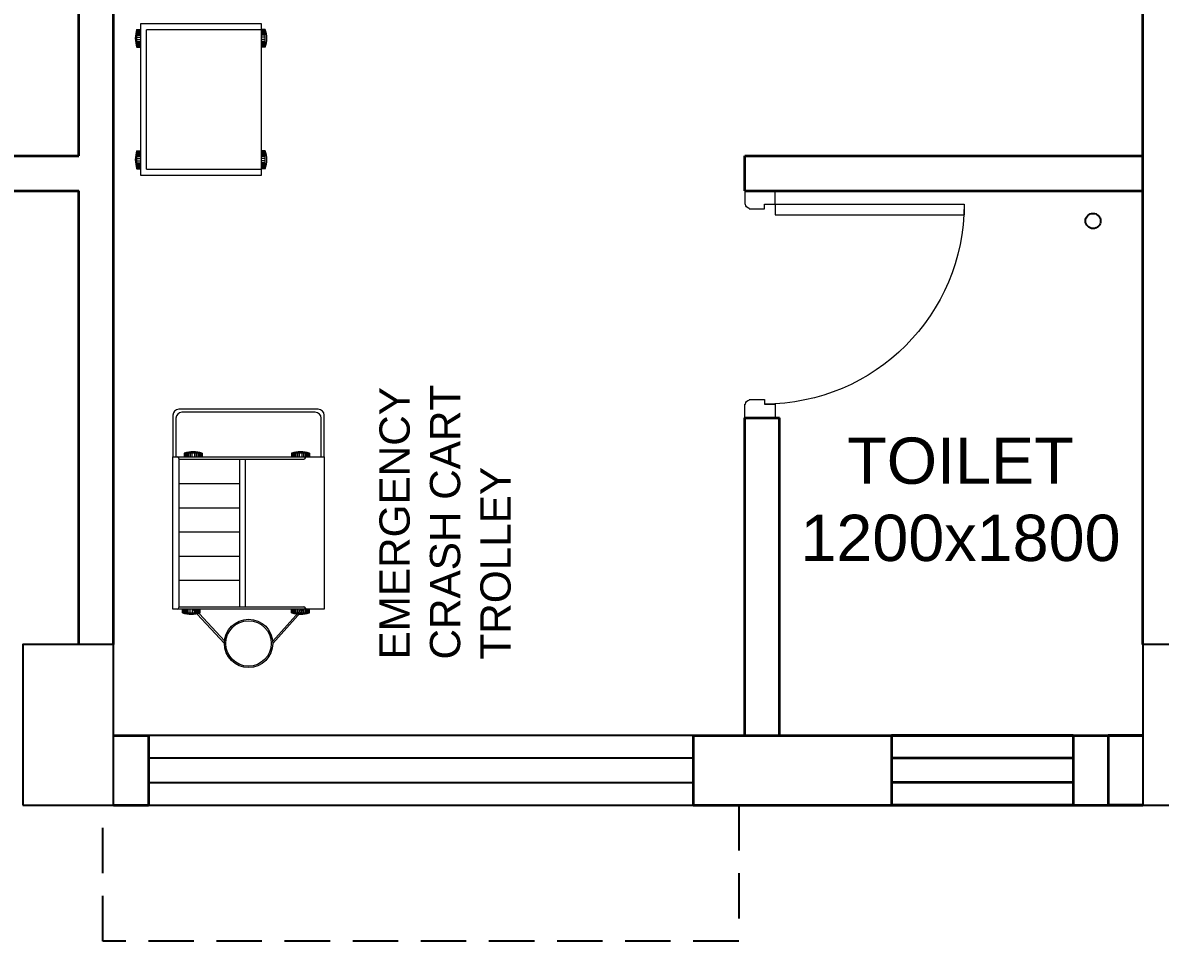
# Model space of a CAD drawing. Header units: millimetres. Extents: x 1448174 to 1599581, y -224422 to -106989.
# Drawn here: x 1473102 to 1476860, y -138523 to -135488 of the extents above; entities that cross this region are included whole.
import ezdxf

# ---------------------------------------------------------------- set-up
doc = ezdxf.new("R2010")
doc.units = ezdxf.units.MM
doc.header["$LTSCALE"] = 600
doc.header["$MEASUREMENT"] = 0
doc.linetypes.add('HIDDEN', pattern=[0.375, 0.25, -0.125])
for name, color, linetype in [('col', 5, 'Continuous'), ('fun-text', 250, 'Continuous'), ('Lines', 7, 'Continuous'), ('MEP_HVAC_DRAIN_PIPE', 7, 'Continuous'), ('TEXT', 253, 'Continuous'), ('wall', 1, 'Continuous'), ('Window', 4, 'Continuous')]:
    doc.layers.add(name, color=color, linetype=linetype)
for name, color, linetype, lineweight in [('DOOR', 144, 'Continuous', 13), ('furniture', 30, 'Continuous', 9), ('P-Wall', 1, 'Continuous', 35)]:
    doc.layers.add(name, color=color, linetype=linetype, lineweight=lineweight)
doc.styles.add('ARIAL', font='arial.ttf')

# ---------------------------------------------------------------- blocks, each defined once
blk = doc.blocks.new('750')
at = {"layer": 'DOOR', "color": 8}
for p, q in [((-50, 705), (-47.5, 705)), ((-35, 690), (-35, 692.5)), ((50, 45), (50, 80)), ((50, 80), (675, 80)), ((675, 45), (675, 80)), ((-50, 45), (-47.5, 45)), ((-35, 60), (-35, 57.5)), ((50, 45), (675, 45))]:
    blk.add_line(p, q, dxfattribs=at)
for points in [[(15, 690), (15, 705), (50, 705), (50, 750), (-50, 750), (-50, 705)], [(-35, 690), (15, 690)], [(15, 60), (15, 45), (50, 45), (50, 0), (-50, 0), (-50, 45)], [(-35, 60), (15, 60)]]:
    blk.add_lwpolyline(points, dxfattribs=at)
for centre, radius, start, end in [((-35, 705), 12.5, 180, 270), ((15, 45), 660, 0, 90), ((-35, 45), 12.5, 90, 180)]:
    blk.add_arc(centre, radius, start, end, dxfattribs=at)
blk = doc.blocks.new('W1800')
at = {"layer": 'wall', "color": 7}
for p, q in [((0, -57.5), (0, 172.5)), ((1800, 172.5), (1800, -57.5))]:
    blk.add_line(p, q, dxfattribs=at)
at = {"layer": 'Window'}
for p, q in [((0, 172.5), (1800, 172.5)), ((0, 97.5), (1800, 97.5)), ((1800, 17.5), (0, 17.5)), ((1800, -57.5), (0, -57.5))]:
    blk.add_line(p, q, dxfattribs=at)

msp = doc.modelspace()

# ---------------------------------------------------------------- linework, layer by layer
at = {"layer": 'col'}
for points in [[(1473102.098, -138073.2516), (1473402.098, -138073.2516), (1473402.098, -137543.2516), (1473102.098, -137543.2516)], [(1476802.098, -138073.2516), (1477102.098, -138073.2516), (1477102.098, -137543.2516), (1476802.098, -137543.2516)]]:
    msp.add_lwpolyline(points, close=True, dxfattribs=at)
at = {"layer": 'furniture', "ltscale": 0.75}
for p, q in [((1473491.0632, -135491.591), (1473491.0629, -135991.591)), ((1473891.0632, -135491.5912), (1473491.0632, -135491.591)), ((1473891.0629, -135991.5912), (1473891.0632, -135491.5912)), ((1473478.8942, -135510.4234), (1473491.0632, -135510.4234)), ((1473478.8942, -135510.4234), (1473491.0632, -135510.4234)), ((1473478.8942, -135569.5116), (1473478.8942, -135510.4234)), ((1473478.8942, -135511.3258), (1473491.0632, -135511.3259)), ((1473478.8942, -135512.4431), (1473491.0632, -135512.4431)), ((1473478.8942, -135513.6721), (1473491.0632, -135513.6721)), ((1473478.8942, -135515.4039), (1473491.0632, -135515.4039)), ((1473478.8942, -135517.6943), (1473491.0632, -135517.6943)), ((1473478.8942, -135520.6742), (1473491.0632, -135520.6742)), ((1473478.8942, -135524.8316), (1473491.0632, -135524.8316)), ((1473478.8942, -135529.7541), (1473491.0632, -135529.7541)), ((1473510.759, -135971.8949), (1473510.7592, -135511.2871)), ((1473891.0632, -135511.2872), (1473510.7592, -135511.2871)), ((1473903.2321, -135510.4236), (1473891.0632, -135510.4236)), ((1473903.2321, -135511.326), (1473891.0632, -135511.326)), ((1473903.2321, -135512.4433), (1473891.0632, -135512.4433)), ((1473903.2321, -135513.6723), (1473891.0632, -135513.6723)), ((1473903.2321, -135515.4041), (1473891.0632, -135515.4041)), ((1473903.2321, -135517.6945), (1473891.0632, -135517.6945)), ((1473903.2321, -135520.6744), (1473891.0632, -135520.6744)), ((1473903.2321, -135524.8317), (1473891.0632, -135524.8317)), ((1473903.2321, -135529.7543), (1473891.0632, -135529.7542)), ((1473903.2321, -135569.5118), (1473903.2321, -135510.4236)), ((1473478.8942, -135535.9623), (1473491.0632, -135535.9623)), ((1473478.8942, -135543.9727), (1473491.0632, -135543.9727)), ((1473478.8942, -135550.1809), (1473491.0632, -135550.1809)), ((1473478.8942, -135555.1034), (1473491.0631, -135555.1034)), ((1473478.8942, -135559.2607), (1473491.0631, -135559.2607)), ((1473478.8942, -135562.2406), (1473491.0631, -135562.2406)), ((1473478.8942, -135564.5311), (1473491.0631, -135564.5311)), ((1473478.8942, -135566.2628), (1473491.0631, -135566.2628)), ((1473478.8942, -135567.4918), (1473491.0631, -135567.4919)), ((1473478.8942, -135568.6091), (1473491.0631, -135568.6091)), ((1473478.8942, -135569.5116), (1473491.0631, -135569.5116)), ((1473903.2321, -135555.1036), (1473891.0631, -135555.1036)), ((1473903.2321, -135559.2609), (1473891.0631, -135559.2609)), ((1473903.2321, -135562.2408), (1473891.0631, -135562.2408)), ((1473903.2321, -135564.5312), (1473891.0631, -135564.5312)), ((1473903.2321, -135566.263), (1473891.0631, -135566.263)), ((1473903.2321, -135567.492), (1473891.0631, -135567.492)), ((1473903.2321, -135568.6093), (1473891.0631, -135568.6093)), ((1473903.2321, -135569.5118), (1473891.0631, -135569.5117)), ((1473903.2321, -135535.9625), (1473891.0632, -135535.9625)), ((1473903.2321, -135543.9729), (1473891.0632, -135543.9728)), ((1473903.2321, -135550.1811), (1473891.0632, -135550.1811)), ((1473478.894, -135911.4379), (1473491.063, -135911.4379)), ((1473478.894, -135970.5261), (1473478.894, -135911.4379)), ((1473478.894, -135912.3404), (1473491.063, -135912.3404)), ((1473478.894, -135913.4576), (1473491.063, -135913.4576)), ((1473478.894, -135914.6867), (1473491.063, -135914.6867)), ((1473478.894, -135916.4184), (1473491.063, -135916.4184)), ((1473478.894, -135918.7089), (1473491.063, -135918.7089)), ((1473478.894, -135921.6888), (1473491.063, -135921.6888)), ((1473478.894, -135925.8461), (1473491.063, -135925.8461)), ((1473478.894, -135930.7686), (1473491.063, -135930.7686)), ((1473478.894, -135936.9768), (1473491.063, -135936.9768)), ((1473478.894, -135944.9872), (1473491.063, -135944.9872)), ((1473903.232, -135911.4381), (1473891.063, -135911.4381)), ((1473903.232, -135912.3406), (1473891.063, -135912.3406)), ((1473903.232, -135913.4578), (1473891.063, -135913.4578)), ((1473903.232, -135914.6868), (1473891.063, -135914.6868)), ((1473903.232, -135916.4186), (1473891.063, -135916.4186)), ((1473903.232, -135918.709), (1473891.063, -135918.709)), ((1473903.232, -135921.689), (1473891.063, -135921.6889)), ((1473903.232, -135925.8463), (1473891.063, -135925.8463)), ((1473903.232, -135930.7688), (1473891.063, -135930.7688)), ((1473903.2319, -135936.977), (1473891.063, -135936.977)), ((1473903.2319, -135944.9874), (1473891.063, -135944.9874)), ((1473903.2319, -135970.5263), (1473903.232, -135911.4381)), ((1473478.894, -135951.1954), (1473491.063, -135951.1954)), ((1473478.894, -135956.1179), (1473491.063, -135956.1179)), ((1473478.894, -135960.2752), (1473491.063, -135960.2753)), ((1473478.894, -135963.2551), (1473491.063, -135963.2552)), ((1473478.894, -135965.5456), (1473491.063, -135965.5456)), ((1473478.894, -135967.2774), (1473491.063, -135967.2774)), ((1473478.894, -135968.5064), (1473491.063, -135968.5064)), ((1473478.894, -135969.6236), (1473491.063, -135969.6236)), ((1473478.894, -135970.5261), (1473491.063, -135970.5261)), ((1473510.759, -135971.8949), (1473891.063, -135971.8951)), ((1473903.2319, -135951.1956), (1473891.063, -135951.1956)), ((1473903.2319, -135956.1181), (1473891.063, -135956.1181)), ((1473903.2319, -135960.2754), (1473891.063, -135960.2754)), ((1473903.2319, -135963.2553), (1473891.063, -135963.2553)), ((1473903.2319, -135965.5458), (1473891.063, -135965.5458)), ((1473903.2319, -135967.2775), (1473891.063, -135967.2775)), ((1473903.2319, -135968.5066), (1473891.063, -135968.5066)), ((1473903.2319, -135969.6238), (1473891.063, -135969.6238)), ((1473903.2319, -135970.5263), (1473891.063, -135970.5263)), ((1473491.0629, -135991.591), (1473891.0629, -135991.5912)), ((1473694.6777, -136910.7529), (1473635.5895, -136910.7529)), ((1473635.5895, -136910.7529), (1473635.5895, -136922.9219)), ((1473636.492, -136910.7529), (1473636.492, -136922.9219)), ((1473637.6092, -136910.7529), (1473637.6092, -136922.9219)), ((1473638.8383, -136910.7529), (1473638.8382, -136922.9219)), ((1473640.57, -136910.7529), (1473640.57, -136922.9219)), ((1473642.8605, -136910.7529), (1473642.8605, -136922.9219)), ((1473645.8404, -136910.7529), (1473645.8404, -136922.9219)), ((1473649.9977, -136910.7529), (1473649.9977, -136922.9219)), ((1473654.9202, -136910.7529), (1473654.9202, -136922.9219)), ((1473661.1284, -136910.7529), (1473661.1284, -136922.9219)), ((1473669.1388, -136910.7529), (1473669.1388, -136922.9219)), ((1473675.347, -136910.7529), (1473675.347, -136922.9219)), ((1473680.2695, -136910.7529), (1473680.2695, -136922.9219)), ((1473684.4269, -136910.7529), (1473684.4268, -136922.9219)), ((1473687.4068, -136910.7529), (1473687.4067, -136922.9219)), ((1473689.6972, -136910.7529), (1473689.6972, -136922.9219)), ((1473691.429, -136910.7529), (1473691.429, -136922.9219)), ((1473692.658, -136910.7529), (1473692.658, -136922.9219)), ((1473693.7752, -136910.7529), (1473693.7752, -136922.9219)), ((1473694.6777, -136910.7529), (1473694.6777, -136922.9219)), ((1473990.0854, -136910.7529), (1473990.0853, -136922.9219)), ((1474049.1735, -136910.7529), (1473990.0854, -136910.7529)), ((1473990.9878, -136910.7529), (1473990.9878, -136922.9219)), ((1473992.1051, -136910.7529), (1473992.1051, -136922.9219)), ((1473993.3341, -136910.7529), (1473993.3341, -136922.9219)), ((1473995.0659, -136910.7529), (1473995.0659, -136922.9219)), ((1473997.3563, -136910.7529), (1473997.3563, -136922.9219)), ((1474000.3362, -136910.7529), (1474000.3362, -136922.9219)), ((1474004.4935, -136910.7529), (1474004.4935, -136922.9219)), ((1474009.416, -136910.7529), (1474009.416, -136922.9219)), ((1474015.6243, -136910.7529), (1474015.6242, -136922.9219)), ((1474023.6346, -136910.7529), (1474023.6346, -136922.9219)), ((1474029.8429, -136910.7529), (1474029.8428, -136922.9219)), ((1474034.7654, -136910.7529), (1474034.7654, -136922.9219)), ((1474038.9227, -136910.7529), (1474038.9227, -136922.9219)), ((1474041.9026, -136910.7529), (1474041.9026, -136922.9219)), ((1474044.193, -136910.7529), (1474044.193, -136922.9219)), ((1474045.9248, -136910.7529), (1474045.9248, -136922.9219)), ((1474047.1538, -136910.7529), (1474047.1538, -136922.9219)), ((1474048.2711, -136910.7529), (1474048.2711, -136922.9219)), ((1474049.1735, -136910.7529), (1474049.1735, -136922.9219)), ((1473629.5973, -137438.0908), (1473629.5973, -137425.9219)), ((1473629.5973, -137438.0908), (1473688.6855, -137438.0909)), ((1473630.4998, -137438.0908), (1473630.4998, -137425.9219)), ((1473631.617, -137438.0908), (1473631.617, -137425.9219)), ((1473632.846, -137438.0908), (1473632.846, -137425.9219)), ((1473634.5778, -137438.0908), (1473634.5778, -137425.9219)), ((1473636.8682, -137438.0908), (1473636.8683, -137425.9219)), ((1473639.8482, -137438.0908), (1473639.8482, -137425.9219)), ((1473644.0055, -137438.0908), (1473644.0055, -137425.9219)), ((1473648.928, -137438.0908), (1473648.928, -137425.9219)), ((1473655.1362, -137438.0908), (1473655.1362, -137425.9219)), ((1473663.1466, -137438.0908), (1473663.1466, -137425.9219)), ((1473669.3548, -137438.0908), (1473669.3548, -137425.9219)), ((1473674.2773, -137438.0908), (1473674.2773, -137425.9219)), ((1473678.4346, -137438.0908), (1473678.4346, -137425.9219)), ((1473681.4145, -137438.0908), (1473681.4145, -137425.9219)), ((1473683.705, -137438.0909), (1473683.705, -137425.9219)), ((1473685.4367, -137438.0909), (1473685.4368, -137425.9219)), ((1473686.6658, -137438.0909), (1473686.6658, -137425.9219)), ((1473687.783, -137438.0909), (1473687.783, -137425.9219)), ((1473688.6855, -137438.0909), (1473688.6855, -137425.9219)), ((1473990.085, -137438.0908), (1473990.085, -137425.9219)), ((1473990.085, -137438.0908), (1474049.1732, -137438.0909)), ((1473990.9875, -137438.0908), (1473990.9875, -137425.9219)), ((1473992.1047, -137438.0908), (1473992.1047, -137425.9219)), ((1473993.3337, -137438.0908), (1473993.3338, -137425.9219)), ((1473995.0655, -137438.0908), (1473995.0655, -137425.9219)), ((1473997.356, -137438.0908), (1473997.356, -137425.9219)), ((1474000.3359, -137438.0908), (1474000.3359, -137425.9219)), ((1474004.4932, -137438.0908), (1474004.4932, -137425.9219)), ((1474009.4157, -137438.0908), (1474009.4157, -137425.9219)), ((1474015.6239, -137438.0908), (1474015.6239, -137425.9219)), ((1474023.6343, -137438.0908), (1474023.6343, -137425.9219)), ((1474029.8425, -137438.0908), (1474029.8425, -137425.9219)), ((1474034.765, -137438.0908), (1474034.765, -137425.9219)), ((1474038.9223, -137438.0908), (1474038.9223, -137425.9219)), ((1474041.9022, -137438.0908), (1474041.9023, -137425.9219)), ((1474044.1927, -137438.0909), (1474044.1927, -137425.9219)), ((1474045.9244, -137438.0909), (1474045.9245, -137425.9219)), ((1474047.1535, -137438.0909), (1474047.1535, -137425.9219)), ((1474048.2707, -137438.0909), (1474048.2707, -137425.9219)), ((1474049.1732, -137438.0909), (1474049.1732, -137425.9219))]:
    msp.add_line(p, q, dxfattribs=at)
at = {"layer": 'furniture'}
for p, q in [((1474078.0046, -136765.4114), (1473618.0046, -136765.4114)), ((1473598.0046, -136785.4114), (1473598.0046, -136922.9219)), ((1473608.0046, -136795.4114), (1473608.0046, -136922.9219)), ((1474068.0046, -136775.4114), (1473628.0046, -136775.4114)), ((1474088.0046, -136922.9219), (1474088.0046, -136795.4114)), ((1474098.0046, -136922.9219), (1474098.0046, -136785.4114)), ((1473598.0046, -137162.6885), (1473598.0046, -136922.9219)), ((1473598.0046, -136922.9219), (1474098.0046, -136922.9219)), ((1473598.0046, -136922.9219), (1473648.0046, -136922.9219)), ((1473598.0046, -136922.9219), (1473613.0046, -136922.9219)), ((1474035.7635, -136925.6828), (1474035.7635, -136922.9219)), ((1474098.0046, -136922.9219), (1474098.0046, -137162.6885)), ((1473618.0046, -136927.9219), (1473618.0046, -137162.6885)), ((1473618.0046, -136930.6828), (1474030.7635, -136930.6828)), ((1473618.0046, -136930.6828), (1473818.0046, -136930.6828)), ((1473818.0046, -136930.6828), (1473818.0046, -137418.161)), ((1473838.0046, -137418.161), (1473838.0046, -136930.6828)), ((1473618.0046, -137010.6828), (1473818.0046, -137010.6828)), ((1473818.0046, -137019.5847), (1473818.0046, -137069.5847)), ((1473818.0046, -137069.5847), (1473818.0046, -137119.5847)), ((1473618.0046, -137090.6828), (1473818.0046, -137090.6828)), ((1473818.0046, -137119.5847), (1473818.0046, -137162.6885)), ((1473598.0046, -137425.9219), (1473598.0046, -137162.6885)), ((1473618.0046, -137162.6885), (1473618.0046, -137420.9219)), ((1473618.0046, -137170.6828), (1473818.0046, -137170.6828)), ((1473818.0046, -137162.6885), (1473818.0046, -137169.5847)), ((1473818.0046, -137169.5847), (1473818.0046, -137219.5847)), ((1474098.0046, -137162.6885), (1474098.0046, -137425.9219)), ((1473818.0046, -137219.5847), (1473818.0046, -137269.5847)), ((1473618.0046, -137250.6828), (1473818.0046, -137250.6828)), ((1473818.0046, -137269.5847), (1473818.0046, -137319.5847)), ((1473618.0046, -137330.6828), (1473818.0046, -137330.6828)), ((1474098.0046, -137425.9219), (1473598.0046, -137425.9219)), ((1473613.0046, -137425.9219), (1473598.0046, -137425.9219)), ((1473618.0046, -137418.161), (1474030.7635, -137418.161)), ((1473768.0046, -137539.2729), (1473663.1466, -137425.9219)), ((1473768.4897, -137530.4763), (1473671.7692, -137425.9219)), ((1473818.0046, -137418.161), (1473838.0046, -137418.161)), ((1473927.6865, -137532.1455), (1474023.121, -137425.9219)), ((1473928.0046, -137539.2729), (1474029.8425, -137425.9219)), ((1474035.7635, -137423.161), (1474035.7635, -137425.9219))]:
    msp.add_line(p, q, dxfattribs=at)
for radius in [80, 75]:
    msp.add_circle((1473848.0046, -137539.2729), radius, dxfattribs=at)
at = {"layer": 'furniture', "ltscale": 0.75}
for centre, start, end in [((1473565.0644, -135539.9675), 161.0753293, 198.9246182), ((1473817.0619, -135539.9676), 341.0753293, 18.9246182), ((1473565.0642, -135940.982), 161.0753293, 198.9246182), ((1473817.0617, -135940.9822), 341.0753293, 18.9246182), ((1473665.1336, -136996.9231), 71.0753293, 108.9246182), ((1474019.6294, -136996.9231), 71.0753293, 108.9246182), ((1473659.1414, -137351.9206), 251.0753293, 288.9246182), ((1474019.6291, -137351.9206), 251.0753293, 288.9246182)]:
    msp.add_arc(centre, 91.0942, start, end, dxfattribs=at)
at = {"layer": 'furniture'}
for centre, radius, start, end in [((1473618.0046, -136785.4114), 20, 90, 180), ((1474078.0046, -136785.4114), 20, 0, 90), ((1473628.0046, -136795.4114), 20, 90, 180), ((1474068.0046, -136795.4114), 20, 0, 90), ((1473613.0046, -136927.9219), 5, 0, 90), ((1474030.7635, -136925.6828), 5, 270, 0), ((1473613.0046, -137420.9219), 5, 270, 0), ((1474030.7635, -137423.161), 5, 0, 90)]:
    msp.add_arc(centre, radius, start, end, dxfattribs=at)
at = {"layer": 'Lines', "linetype": 'HIDDEN'}
msp.add_lwpolyline([(1475467.098, -138073.2516), (1475467.098, -138523.2516), (1473367.098, -138523.2516), (1473367.098, -138073.2516)], dxfattribs=at)
at = {"layer": 'MEP_HVAC_DRAIN_PIPE', "linetype": 'ByBlock'}
msp.add_circle((1476637.7017, -136143.2516), 25, dxfattribs=at)
at = {"layer": 'P-Wall'}
for p, q in [((1476802.098, -136158.2516), (1476802.098, -131378.2516)), ((1473287.098, -135928.2516), (1473287.098, -131793.2516)), ((1473402.098, -137543.2516), (1473402.098, -131793.2516)), ((1472802.098, -135928.2516), (1473287.098, -135928.2516)), ((1475487.098, -136043.2516), (1475487.098, -135928.2516)), ((1475487.098, -135928.2516), (1476802.098, -135928.2516)), ((1472802.098, -136043.2516), (1473287.098, -136043.2516)), ((1473287.098, -137543.2516), (1473287.098, -136043.2516)), ((1475487.098, -136043.2516), (1476802.098, -136043.2516)), ((1476802.098, -137543.2516), (1476802.098, -136043.2516)), ((1475487.098, -136793.2516), (1475602.098, -136793.2516)), ((1475487.098, -137843.2516), (1475487.098, -136793.2516)), ((1475602.098, -137843.2516), (1475602.098, -136793.2516)), ((1473402.098, -137843.2516), (1473517.098, -137843.2516)), ((1473517.098, -137843.2516), (1473517.098, -138073.2516)), ((1475317.098, -137843.2516), (1475487.098, -137843.2516)), ((1475317.098, -137843.2516), (1475317.098, -138073.2516)), ((1475317.098, -137843.2516), (1476802.098, -137843.2516)), ((1475317.098, -137843.2516), (1475317.098, -138073.2516)), ((1475602.098, -137843.2516), (1475972.098, -137843.2516)), ((1476572.098, -137843.2516), (1475972.098, -137843.2516)), ((1475972.098, -137843.2516), (1475972.098, -138073.2516)), ((1476572.098, -137843.2516), (1476802.098, -137843.2516)), ((1476572.098, -137843.2516), (1476572.098, -138073.2516)), ((1476687.098, -137843.2516), (1476687.098, -138073.2516)), ((1476802.098, -137843.2516), (1476687.098, -137843.2516)), ((1476572.098, -137918.2516), (1475972.098, -137918.2516)), ((1476572.098, -137998.2516), (1475972.098, -137998.2516)), ((1473402.098, -138073.2516), (1473517.098, -138073.2516)), ((1475317.098, -138073.2516), (1475972.098, -138073.2516)), ((1475317.098, -138073.2516), (1476802.098, -138073.2516)), ((1476572.098, -138073.2516), (1475972.098, -138073.2516)), ((1476572.098, -138073.2516), (1476802.098, -138073.2516)), ((1476802.098, -138073.2516), (1476687.098, -138073.2516))]:
    msp.add_line(p, q, dxfattribs=at)

# ---------------------------------------------------------------- block references
at = {"layer": 'DOOR', "color": 7, "xscale": -1}
msp.add_blockref('W1800', (1475317.098, -138015.7516), dxfattribs=at)
at = {"layer": 'P-Wall', "color": 18, "true_color": 0x000000, "xscale": -1, "rotation": 180}
msp.add_blockref('750', (1475537.098, -136043.2516), dxfattribs=at)

# ---------------------------------------------------------------- texts
at = {"layer": 'fun-text', "lineweight": -3, "insert": (1474280.3501, -137592.4142), "char_height": 100, "attachment_point": 1, "rotation": 90, "style": 'ARIAL'}
msp.add_mtext_dynamic_manual_height_columns('EMERGENCY CRASH CART TROLLEY', width=1304.248454, gutter_width=1375, heights=[0], dxfattribs=at)
at = {"layer": 'TEXT', "insert": (1476199.6228, -137063.9464), "char_height": 153, "width": 1626.955662, "attachment_point": 5, "style": 'ARIAL'}
msp.add_mtext('TOILET\\P1200x1800', dxfattribs=at)

doc.saveas('drawing.dxf')
